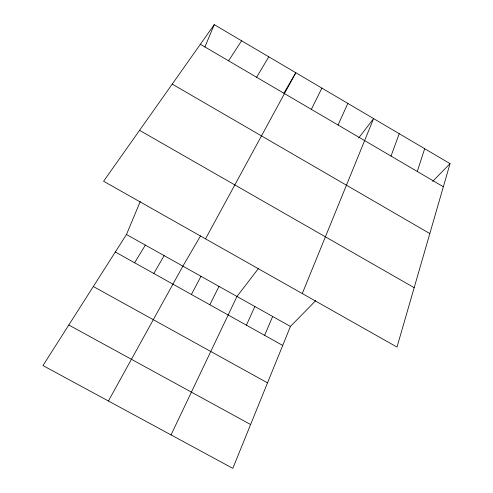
<?xml version="1.0" encoding="UTF-8"?>
<svg xmlns="http://www.w3.org/2000/svg" width="493" height="493" viewBox="0 0 493 493"><rect width="100%" height="100%" fill="white"/><g stroke="black" fill="none" stroke-linecap="round" stroke-linejoin="round"><path stroke-width="0.74" d="M450.035 163.645L397.001 347.084L103.585 181.251L214.239 24.65L450.035 163.645L432.657 181.369M417.263 171.465L424.701 148.713M391.023 156.078L399.225 133.689M315.754 300.607L290.426 326.446L232.813 468.35L42.965 365.566L126.467 234.502L140.302 201.427M302.277 293.551L373.595 118.585L358.713 137.966M204.903 46.971L214.239 24.65M264.599 335.326L272.678 316.494M338.069 125.025L347.824 103.394M246.414 325.177L254.863 306.504M171.034 434.9L236.973 296.472L258.424 268.543M311.354 109.36L321.892 88.111M209.821 304.748L219.015 286.402M191.413 294.475L200.984 276.29M205.507 238.858L295.818 72.736L283.869 93.202M108.405 400.994L182.878 266.14L200.571 235.845M153.804 273.486L164.151 255.639M256.613 77.259L268.79 56.806M134.601 262.763L145.349 245.095M228.579 60.824L241.595 40.777M68.804 325.01L250.604 424.522M93.325 286.519L267.52 382.858M115.319 252.003L282.717 345.433M126.467 234.502L290.426 326.446M139.562 130.337L414.169 287.69M172.223 84.112L429.822 233.565M200.368 44.278L443.349 186.761"/></g></svg>
